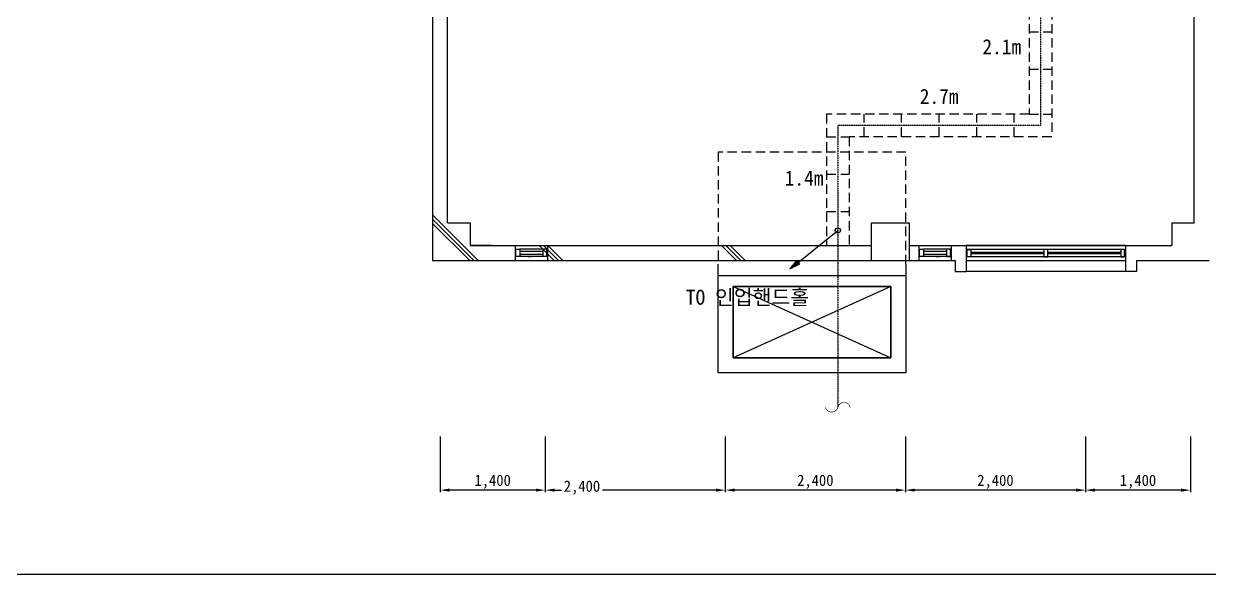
# Model space of a CAD drawing. Header units: millimetres. Extents: x 294419 to 334219, y -167087 to -131925.
# Drawn here: x 308332 to 324132, y -167087 to -159742 of the extents above; entities that cross this region are included whole.
import ezdxf
from ezdxf.enums import TextEntityAlignment as Align

# ---------------------------------------------------------------- set-up
doc = ezdxf.new("R2010")
doc.units = ezdxf.units.MM
doc.linetypes.add('HIDDEN', pattern=[0.375, 0.25, -0.125])
doc.linetypes.add('HIDDEN2', pattern=[0.1875, 0.125, -0.0625])
for name, color, linetype in [('TT-CABL', 4, 'Continuous'), ('TT-TRAY', 4, 'Continuous'), ('TZ-BASE', 253, 'Continuous'), ('TZ-DIMS', 1, 'Continuous'), ('TZ-SYMB', 2, 'Continuous'), ('TZ-TEX2', 3, 'Continuous')]:
    doc.layers.add(name, color=color, linetype=linetype)
doc.layers.add('TX-PAPR', color=2, linetype='Continuous', plot=False)
doc.styles.get("Standard").update_dxf_attribs({"font": 'GulimChe.ttf'})
doc.dimstyles.new('D50', dxfattribs={"dimscale": 50, "dimtxt": 3, "dimasz": 2.5, "dimexe": 0.5, "dimexo": 0.5, "dimgap": 0.5, "dimtad": 1, "dimdec": 0, "dimzin": 1, "dimdsep": 46, "dimlunit": 6, "dimtxsty": 'Standard', "dimcen": 1, "dimclrd": 1, "dimclre": 1, "dimclrt": 3, "dimadec": 0, "dimazin": 0, "dimtfac": 1, "dimtdec": 0, "dimtix": 1, "dimtmove": 2, "dimatfit": 3, "dimfxl": 0, "dimtvp": 2, "dimlwd": -1, "dimlwe": -1, "dimarcsym": 0})

# ---------------------------------------------------------------- blocks, each defined once
blk = doc.blocks.new('*D986')
at = {"layer": 'DEFPOINTS', "color": 0}
for p in [(322482, -165222), (323882, -165222), (322482, -165964)]:
    blk.add_point(p, dxfattribs=at)
at = {"layer": 'TZ-DIMS', "color": 1}
for p, q in [((322482, -165247), (322482, -165989)), ((323882, -165247), (323882, -165989)), ((323757, -165964), (322607, -165964))]:
    blk.add_line(p, q, dxfattribs=at)
for points in [[(322607, -165943), (322607, -165984), (322482, -165964)], [(323757, -165943), (323757, -165984), (323882, -165964)]]:
    blk.add_solid(points, dxfattribs=at)
at = {"layer": 'TZ-DIMS', "color": 3, "insert": (323182, -165852), "char_height": 150, "attachment_point": 5}
blk.add_mtext('1,400', dxfattribs=at)
blk = doc.blocks.new('*D987')
at = {"layer": 'DEFPOINTS', "color": 0}
for p in [(320082, -165222), (322482, -165222), (320082, -165964)]:
    blk.add_point(p, dxfattribs=at)
at = {"layer": 'TZ-DIMS', "color": 1}
for p, q in [((320082, -165247), (320082, -165989)), ((322482, -165247), (322482, -165989)), ((322357, -165964), (320207, -165964))]:
    blk.add_line(p, q, dxfattribs=at)
for points in [[(320207, -165943), (320207, -165984), (320082, -165964)], [(322357, -165943), (322357, -165984), (322482, -165964)]]:
    blk.add_solid(points, dxfattribs=at)
at = {"layer": 'TZ-DIMS', "color": 3, "insert": (321282, -165852), "char_height": 150, "attachment_point": 5}
blk.add_mtext('2,400', dxfattribs=at)
blk = doc.blocks.new('*D988')
at = {"layer": 'DEFPOINTS', "color": 0}
for p in [(317682, -165222), (320082, -165222), (317682, -165964)]:
    blk.add_point(p, dxfattribs=at)
at = {"layer": 'TZ-DIMS', "color": 1}
for p, q in [((317682, -165247), (317682, -165989)), ((320082, -165247), (320082, -165989)), ((319957, -165964), (317807, -165964))]:
    blk.add_line(p, q, dxfattribs=at)
for points in [[(317807, -165943), (317807, -165984), (317682, -165964)], [(319957, -165943), (319957, -165984), (320082, -165964)]]:
    blk.add_solid(points, dxfattribs=at)
at = {"layer": 'TZ-DIMS', "color": 3, "insert": (318882, -165852), "char_height": 150, "attachment_point": 5}
blk.add_mtext('2,400', dxfattribs=at)
blk = doc.blocks.new('*D989')
at = {"layer": 'DEFPOINTS', "color": 0}
for p in [(315282, -165222), (317682, -165222), (315282, -165964)]:
    blk.add_point(p, dxfattribs=at)
at = {"layer": 'TZ-DIMS', "color": 1}
for p, q in [((315282, -165247), (315282, -165989)), ((317682, -165247), (317682, -165989)), ((315407, -165964), (315499, -165964)), ((317557, -165964), (316045, -165964))]:
    blk.add_line(p, q, dxfattribs=at)
for points in [[(315407, -165943), (315407, -165984), (315282, -165964)], [(317557, -165943), (317557, -165984), (317682, -165964)]]:
    blk.add_solid(points, dxfattribs=at)
at = {"layer": 'TZ-DIMS', "color": 3, "insert": (315772, -165930), "char_height": 150, "attachment_point": 5}
blk.add_mtext('2,400', dxfattribs=at)
blk = doc.blocks.new('*D990')
at = {"layer": 'DEFPOINTS', "color": 0}
for p in [(313882, -165222), (315282, -165222), (313882, -165964)]:
    blk.add_point(p, dxfattribs=at)
at = {"layer": 'TZ-DIMS', "color": 1}
for p, q in [((313882, -165247), (313882, -165989)), ((315282, -165247), (315282, -165989)), ((315157, -165964), (314007, -165964))]:
    blk.add_line(p, q, dxfattribs=at)
for points in [[(314007, -165943), (314007, -165984), (313882, -165964)], [(315157, -165943), (315157, -165984), (315282, -165964)]]:
    blk.add_solid(points, dxfattribs=at)
at = {"layer": 'TZ-DIMS', "color": 3, "insert": (314582, -165852), "char_height": 150, "attachment_point": 5}
blk.add_mtext('1,400', dxfattribs=at)

msp = doc.modelspace()

# ---------------------------------------------------------------- hatches: boundary and pattern name
at = {"layer": 'TZ-SYMB'}
msp.add_hatch(color=256, dxfattribs=at).paths.add_polyline_path([(318539.9, -163013.7), (318674.7, -162945.5), (318635.9, -162897)])

# ---------------------------------------------------------------- linework, layer by layer
at = {"layer": 'TT-CABL', "linetype": 'HIDDEN'}
msp.add_lwpolyline([(323882, -156199.2), (321882, -156199.2), (321882, -158999.2), (321882, -161099.2), (319182, -161099.2), (319182, -164859)], dxfattribs=at)
at = {"layer": 'TT-TRAY', "linetype": 'HIDDEN2', "ltscale": 1000}
for points in [[(323882, -156049.2), (321732, -156049.2), (321732, -158999.2), (321732, -160949.2), (319032, -160949.2), (319032, -162699.2)], [(323882, -156349.2), (322032, -156349.2), (322032, -158999.2), (322032, -161249.2), (319332, -161249.2), (319332, -162699.2)], [(321732, -159849.2), (322032, -159849.2)], [(321732, -160349.2), (322032, -160349.2)], [(319532, -161249.2), (319532, -160949.2)], [(320032, -161249.2), (320032, -160949.2)], [(320532, -161249.2), (320532, -160949.2)], [(321032, -161249.2), (321032, -160949.2)], [(321532, -161249.2), (321532, -160949.2)], [(321732, -160949.2), (322032, -160949.2)], [(319032, -161249.2), (319332, -161249.2)], [(319032, -161749.2), (319332, -161749.2)], [(319032, -162249.2), (319332, -162249.2)]]:
    msp.add_lwpolyline(points, dxfattribs=at)
at = {"layer": 'TT-TRAY', "const_width": 8}
msp.add_lwpolyline([(319017.1, -164859, 0.7757415), (319182, -164859, -0.7757415), (319346.9, -164859, -1.1921254)], format="xyb", dxfattribs=at)
at = {"layer": 'TX-PAPR'}
msp.add_lwpolyline([(294419, -167086.7), (334219, -167086.7), (334219, -141286.7), (294419, -141286.7)], close=True, dxfattribs=at)
at = {"layer": 'TZ-BASE'}
for p, q in [((313782, -159399.2), (313782, -162899.2)), ((313982, -162399.2), (313982, -159399.2)), ((323932, -162399.2), (323932, -159399.2)), ((314388.6, -162899.2), (313782, -162292.6)), ((314332, -162899.2), (313782, -162349.2)), ((314275.5, -162899.2), (313782, -162405.8)), ((313982, -162399.2), (314282, -162399.2)), ((314282, -162399.2), (314282, -162699.2)), ((319632, -162899.2), (319632, -162399.2)), ((319632, -162399.2), (320132, -162399.2)), ((320132, -162399.2), (320132, -162699.2)), ((323632, -162399.2), (323932, -162399.2)), ((323632, -162399.2), (323632, -162699.2)), ((314282, -162699.2), (319632, -162699.2)), ((314567.1, -162699.2), (314282, -162699.2)), ((314882, -162699.2), (314882, -162899.2)), ((315402.5, -162899.2), (315202.5, -162699.2)), ((315459.1, -162899.2), (315259.1, -162699.2)), ((315312, -162699.2), (315312, -162899.2)), ((315515.6, -162899.2), (315315.6, -162699.2)), ((317833.1, -162899.2), (317633.1, -162699.2)), ((317889.7, -162899.2), (317689.7, -162699.2)), ((317946.2, -162899.2), (317746.2, -162699.2)), ((320132, -162699.2), (323632, -162699.2)), ((320132, -162699.2), (320132, -162899.2)), ((320261.9, -162699.2), (320261.9, -162899.2)), ((320691.9, -162699.2), (320691.9, -162899.2)), ((320893.9, -162699.2), (320893.9, -163049.2)), ((323013.9, -162699.2), (320893.9, -162699.2)), ((323013.9, -162699.2), (323013.9, -163049.2)), ((314892, -162749.2), (314942, -162749.2)), ((314892, -162849.2), (314892, -162749.2)), ((314942, -162849.2), (314892, -162849.2)), ((315302, -162749.2), (314942, -162749.2)), ((314942, -162749.2), (314942, -162849.2)), ((315252, -162782.6), (314942, -162782.6)), ((315252, -162820.9), (314942, -162820.9)), ((315302, -162849.2), (314942, -162849.2)), ((315048.7, -162849.2), (315098.7, -162849.2)), ((315302, -162749.2), (315252, -162749.2)), ((315252, -162749.2), (315252, -162849.2)), ((315302, -162849.2), (315302, -162749.2)), ((320271.9, -162749.2), (320321.9, -162749.2)), ((320271.9, -162849.2), (320271.9, -162749.2)), ((320321.9, -162849.2), (320271.9, -162849.2)), ((320681.9, -162749.2), (320321.9, -162749.2)), ((320321.9, -162749.2), (320321.9, -162849.2)), ((320631.9, -162782.6), (320321.9, -162782.6)), ((320631.9, -162820.9), (320321.9, -162820.9)), ((320681.9, -162849.2), (320321.9, -162849.2)), ((320542, -162749.2), (320492, -162749.2)), ((320492, -162849.2), (320542, -162849.2)), ((320681.9, -162749.2), (320631.9, -162749.2)), ((320631.9, -162749.2), (320631.9, -162849.2)), ((320631.9, -162849.2), (320681.9, -162849.2)), ((320681.9, -162849.2), (320681.9, -162749.2)), ((323003.9, -162753.7), (320903.9, -162753.7)), ((323003.9, -162853.7), (320903.9, -162853.7)), ((321928.9, -162795.7), (320953.9, -162795.7)), ((321928.9, -162811.7), (320953.9, -162811.7)), ((322953.9, -162795.7), (321978.9, -162795.7)), ((322953.9, -162811.7), (321978.9, -162811.7)), ((313782, -162899.2), (314282, -162899.2)), ((314132, -162899.2), (320743.9, -162899.2)), ((317587.4, -164399.2, 0), (317587.4, -162949.2, 0)), ((320087.4, -162949.2, 0), (320087.4, -164399.2, 0)), ((320743.9, -162899.2), (320743.9, -163049.2)), ((320743.9, -163049.2), (320893.9, -163049.2)), ((320893.9, -162899.2), (323013.9, -162899.2)), ((323013.9, -163049.2), (320893.9, -163049.2)), ((323163.9, -163049.2), (323013.9, -163049.2)), ((323163.9, -162899.2), (323632, -162899.2)), ((323163.9, -162899.2), (323163.9, -163049.2)), ((323632, -162899.2), (324132, -162899.2)), ((317587.4, -163099.2, 0), (320087.4, -163099.2, 0)), ((317787.4, -163249.2, 0), (319887.4, -164199.2, 0)), ((319887.4, -163249.2, 0), (317787.4, -164199.2, 0)), ((317787.4, -164199.2, 0), (317787.4, -163249.2, 0)), ((317787.4, -163249.2, 0), (319887.4, -163249.2, 0)), ((319887.4, -163249.2, 0), (319887.4, -164199.2, 0)), ((319887.4, -164199.2, 0), (317787.4, -164199.2, 0)), ((320087.4, -164399.2, 0), (317587.4, -164399.2, 0))]:
    msp.add_line(p, q, dxfattribs=at)
at = {"layer": 'TZ-BASE', "linetype": 'HIDDEN2', "ltscale": 1000, "elevation": 0}
msp.add_lwpolyline([(320087.4, -162949.2), (320087.4, -161454.3), (317587.4, -161454.3), (317587.4, -162949.2)], dxfattribs=at)
at = {"layer": 'TZ-BASE'}
for points in [[(320903.9, -162753.7), (320953.9, -162753.7), (320953.9, -162853.7), (320903.9, -162853.7)], [(321978.9, -162753.7), (321928.9, -162753.7), (321928.9, -162853.7), (321978.9, -162853.7)], [(323003.9, -162753.7), (322953.9, -162753.7), (322953.9, -162853.7), (323003.9, -162853.7)]]:
    msp.add_lwpolyline(points, close=True, dxfattribs=at)
at = {"layer": 'TZ-BASE', "elevation": 0}
msp.add_lwpolyline([(319887.4, -164199.2), (319887.4, -163249.2), (317787.4, -163249.2), (317787.4, -164199.2)], close=True, dxfattribs=at)
at = {"layer": 'TZ-SYMB'}
msp.add_lwpolyline([(318655.3, -162921.3), (319182, -162499.2)], dxfattribs=at)
msp.add_lwpolyline([(318539.9, -163013.7), (318674.7, -162945.5), (318635.9, -162897)], close=True, dxfattribs=at)
msp.add_circle((319182, -162499.2), 34.3, dxfattribs=at)

# ---------------------------------------------------------------- texts
at = {"layer": 'TZ-TEX2'}
for s, p in [('2.1m', (321366.8, -160049.2)), ('2.7m', (320532, -160711.5)), ('1.4m', (318732.1, -161801.7))]:
    msp.add_text(s, height=200, dxfattribs=at).set_placement(p, align=Align.MIDDLE_CENTER)
msp.add_text('TO 인입핸드홀', height=200, dxfattribs=at).set_placement((317156.5, -163391, 0), align=Align.MIDDLE_LEFT)

# ---------------------------------------------------------------- dimensions: what is measured, and where the dimension line sits
at = {"layer": 'TZ-DIMS'}
for base, p1, p2, picture, middle in [((313882, -165963.6), (315282, -165221.7), (313882, -165221.7), '*D990', (314582, -165852.4)), ((317682, -165963.6), (320082, -165221.7), (317682, -165221.7), '*D988', (318882, -165852.4)), ((320082, -165963.6), (322482, -165221.7), (320082, -165221.7), '*D987', (321282, -165852.4)), ((322482, -165963.6), (323882, -165221.7), (322482, -165221.7), '*D986', (323182, -165852.4))]:
    dim = msp.add_linear_dim(base=base, p1=p1, p2=p2, angle=180, dimstyle='D50', dxfattribs=at)
    dim.commit()
    dim.dimension.update_dxf_attribs({"geometry": picture, "text_midpoint": middle})
dim = msp.add_linear_dim(base=(315282, -165963.6), p1=(317682, -165221.7), p2=(315282, -165221.7), angle=180, dimstyle='D50', dxfattribs=at)
dim.commit()
dim.dimension.update_dxf_attribs({"geometry": '*D989', "text_midpoint": (315772, -165930.3), "dimtype": 160})

doc.saveas('drawing.dxf')
